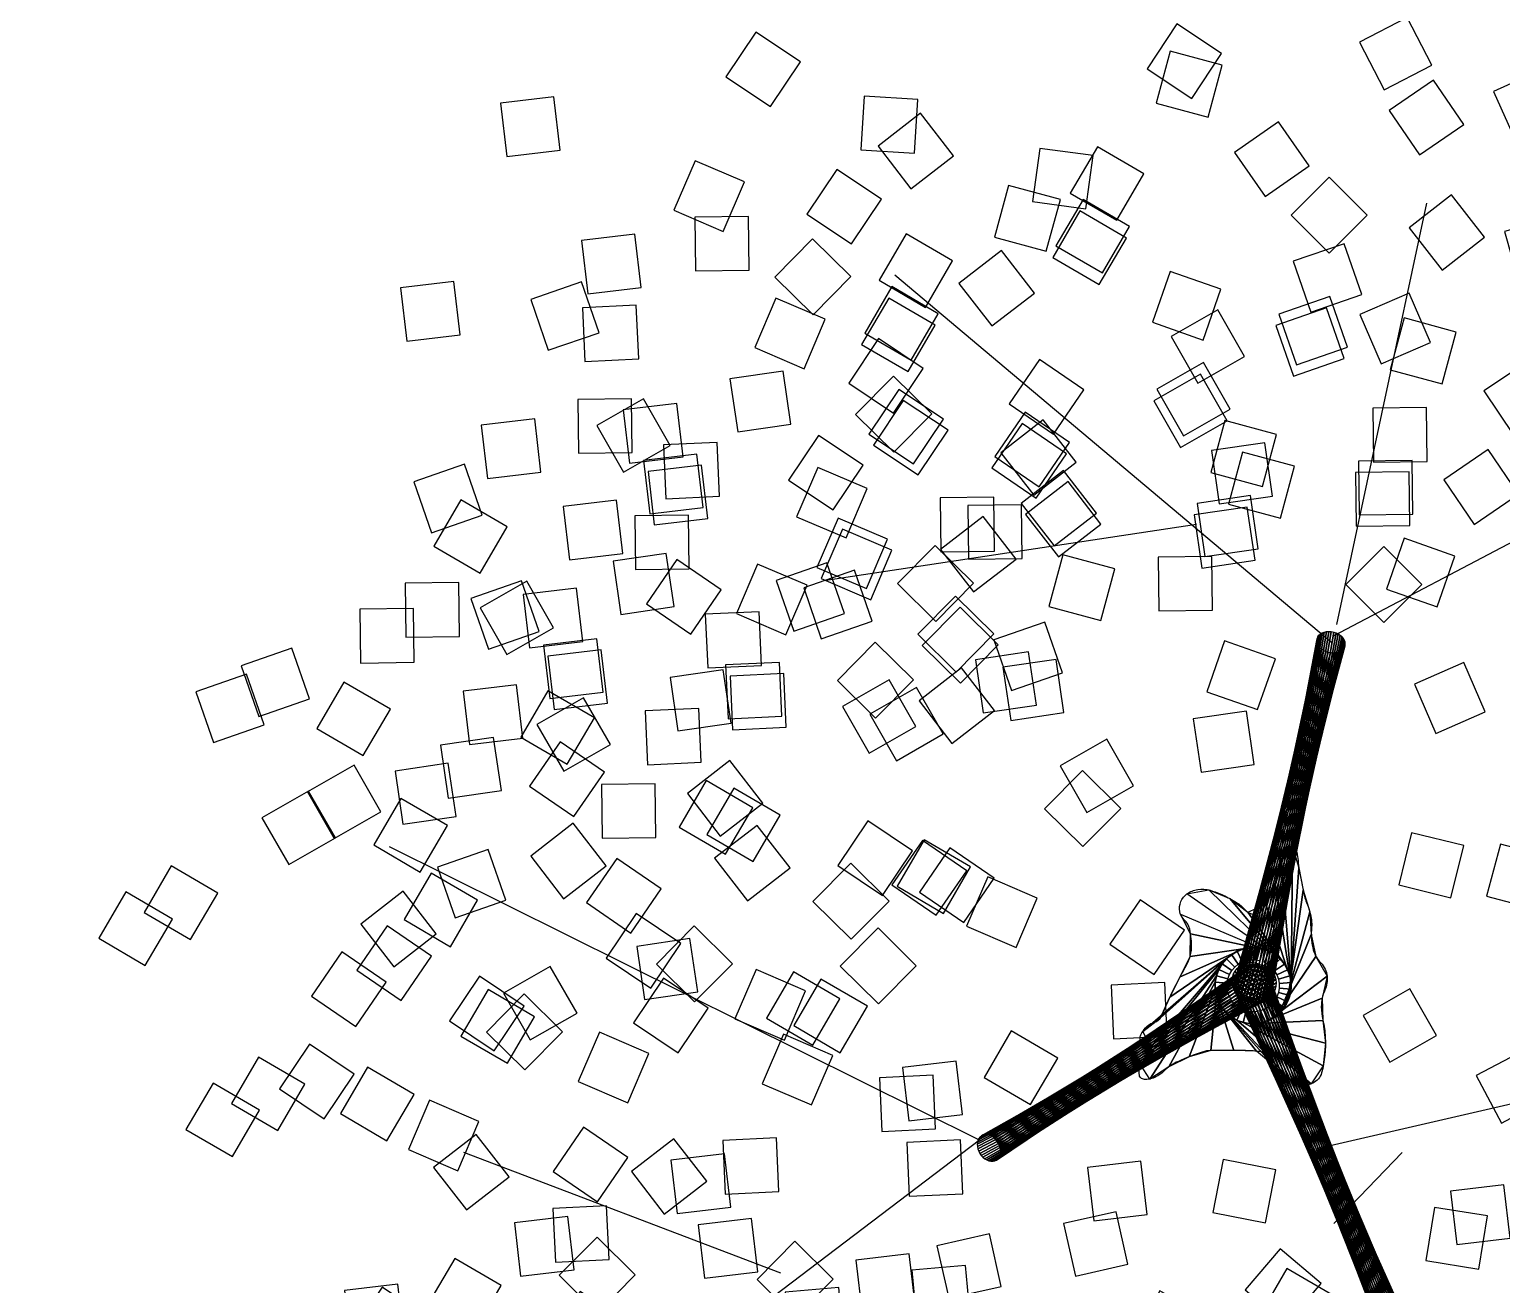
# Model space of a CAD drawing. Extents: x 2080 to 102394, y 2071 to 93424.
# Drawn here: x 79313.7 to 79606.5, y 81006.3 to 81256.2 of the extents above; entities that cross this region are included whole.
import ezdxf

# ---------------------------------------------------------------- set-up
doc = ezdxf.new("R2010")
doc.units = 0
doc.header["$LTSCALE"] = 20
doc.header["$MEASUREMENT"] = 0
doc.layers.add('proposed tree', color=3, linetype='Continuous')

# ---------------------------------------------------------------- blocks, each defined once
blk = doc.blocks.new('3DLF-S')
at = {"color": 3}
blk.add_3dface([(0, 0), (-4, -4, -4), (0, -8, -8), (4, -4, -4)], dxfattribs=at)
blk = doc.blocks.new('3DLFS-S')
at = {"color": 92}
for p, rotation in [((-7.25, 0.25, 10.5), 338.5232090204596), ((11.5, -2.25, 8.5), 25.76932762433872), ((-21.75, -8.25, -0.46), 330.9453959009229), ((28, -11.58, 2.5), 29.93151184050779), ((-11.25, -21.75), 349.3803447238449), ((11, -25.71, 1), 29.93151184050779)]:
    blk.add_blockref('3DLF-S', p, dxfattribs=dict(at, rotation=rotation))
blk.add_blockref('3DLF-S', (-1.75, -11.41, 4.75), dxfattribs=at)
blk = doc.blocks.new('T48')
at = {"color": 10, "extrusion": (6.99446e-33, -1, -1.83772e-16)}
for p, q in [((-0.09842, 0.09948, 0.60325), (-0.04127, 0.38735, 0.75882)), ((-0.17886, 0.16933, 0.66463), (-0.16404, 0.31962, 0.80327)), ((-0.09842, 0.09948, 0.59584), (-0.26882, 0.23072, 0.72496)), ((0.1651, 0.00635, 0.45932), (0.35666, 0.01693, 0.58949))]:
    blk.add_line(p, q, dxfattribs=at)
at = {"color": 10}
for p, q in [((0.15663, 0.00635, 0.46143), (0.26352, 0.23707, 0.60219)), ((0.19156, 0.07832, 0.50271), (0.12382, 0.23177, 0.50271)), ((0.15981, 0.00635, 0.46143), (0.30586, -0.15028, 0.60219)), ((-0.06244, -0.04657, 0.33867), (0.01482, -0.1905, 0.35983))]:
    blk.add_line(p, q, dxfattribs=at)
at = {"color": 10, "extrusion": (1, 0, 0)}
blk.add_line((-0.05435, -0.08361, 0.43074), (-0.09285, -0.06244, 0.6985), dxfattribs=at)
at = {"color": 10}
blk.add_lwpolyline([(0.03175, 0.03916, -0.117832), (0.03489, 0.03505, -0.109862), (0.03598, 0.02963, -0.036437), (0.03541, 0.02341, -0.034184), (0.03387, 0.01693, -0.070317), (0.03169, 0.01233, 0.121404), (0.03069, 0.00952, 0.105675), (0.03088, 0.00782, 0.10563), (0.03175, 0.00635, 0.11787), (0.03404, 0.00481, 0.050289), (0.04022, 0.00317, 0.018663), (0.04585, 0.00249, 0.01497), (0.05292, 0.00212, 0.087147), (0.05776, 0.00285, -0.118281), (0.06138, 0.00317, -0.325615), (0.06423, 0.00038, -0.326103), (0.06244, -0.00317, -0.032273), (0.05907, -0.00464, 0.027106), (0.05503, -0.00635, 0.002318), (0.0467, -0.01047, 0.008478), (0.04445, -0.01164, 0.036344), (0.04202, -0.0132, -0.022039), (0.0381, -0.01587, -0.092744), (0.03182, -0.01831, 0.069203), (0.02328, -0.02117, 0.147866), (0.01772, -0.0264, -0.172152), (0.0127, -0.03069, -0.132721), (0.00649, -0.03133, 0.108842), (-0.00106, -0.03175, 0.053805), (-0.00656, -0.03395, -0.040641), (-0.01376, -0.03704, -0.081395), (-0.02941, -0.03961, -0.221332), (-0.03492, -0.03704, -0.079922), (-0.03664, -0.03419, -0.108313), (-0.03704, -0.03175, -0.048517), (-0.03662, -0.02889, -0.02389), (-0.03492, -0.02328, -0.137674), (-0.02941, -0.01546, 0.264867), (-0.02752, -0.01058, 0.017693), (-0.02805, -0.00771, 0.00755), (-0.02963, -0.00106, 0.004346), (-0.03181, 0.00719, 0.010497), (-0.03281, 0.01058, 0.070056), (-0.03448, 0.01407, 0.023562), (-0.04127, 0.02328, 0.090241), (-0.0474, 0.02853, -0.118501), (-0.05186, 0.03281, -0.08154), (-0.05293, 0.03529, -0.126697), (-0.05292, 0.03704, -0.215241), (-0.05179, 0.03842, -0.116434), (-0.04868, 0.03916, -0.22855), (-0.04558, 0.03766, 0.214017), (-0.04233, 0.03598, 0.07524), (-0.03915, 0.03629, 0.190759), (-0.0381, 0.03704, 0.274563), (-0.03805, 0.03853, -0.2385), (-0.0381, 0.04022, -0.087445), (-0.03713, 0.04161, -0.110244), (-0.03598, 0.04233, -0.136741), (-0.03421, 0.04247, -0.06456), (-0.03069, 0.04127, -0.144236), (-0.02716, 0.03804, 0.201708), (-0.02434, 0.03598, 0.026586), (-0.01965, 0.03513, -0.015616), (-0.01164, 0.03387, -0.012911), (-0.00338, 0.03207, 0.016293), (0.00317, 0.03069, 0.100723), (0.00874, 0.03084, 0.063874), (0.01693, 0.03387, 0.158892), (0.02018, 0.03719, -0.171356), (0.02328, 0.04022, -0.140353), (0.02767, 0.0409, -0.14068)], format="xyb", close=True, dxfattribs=at)
blk.add_circle((0, 0, 0.05927), 0.01693, dxfattribs=at)
at = {"color": 10, "extrusion": (0.668965, 4.71754e-17, 0.743294)}
blk.add_circle((0.00674, 0.19288, 0.44861), 0.00635, dxfattribs=at)
at = {"color": 92, "xscale": 0.00423333291, "yscale": 0.00423333291, "zscale": 0.00423333291}
for p, rotation in [((-0.05116, 0.36337, 0.47731), 180), ((0.21929, 0.29274, 0.69109), 127.0355451173859), ((-0.0347, 0.34691, 0.57785), 180), ((-0.12568, 0.27375, 0.77152), 217.0355451173859), ((0.16973, 0.24193, 0.53446), 127.0355451173859), ((0.06456, 0.29422, 0.77152), 180), ((-0.2751, 0.24919, 0.53128), 241.10908773184), ((0.05324, 0.21865, 0.43921), 127.0355451173859), ((0.10186, 0.20413, 0.73342), 127.0355451173859), ((0.15663, 0.26535, 0.61807), 180), ((-0.22169, 0.21402, 0.6223), 217.0355451173859), ((-0.07659, 0.20869, 0.52387), 217.0355451173859), ((0.02115, 0.25613, 0.58102), 180), ((0.0782, 0.18628, 0.89006), 127.0355451173859), ((0.08243, 0.18947, 0.37359), 127.0355451173859), ((-0.09827, 0.23902, 0.67733), 180), ((-0.03133, 0.14871, 0.91546), 217.0355451173859), ((-0.2004, 0.12854, 0.67733), 217.0355451173859), ((-0.05596, 0.12942, 0.54081), 217.0355451173859), ((0.32781, 0.11501, 0.61595), 116.7371100578059), ((0.06456, 0.127, 0.88053), 180), ((0.06456, 0.1143, 0.38312), 180), ((0.0356, 0.06, 0.86995), 217.0355451173859), ((0.17462, 0.1016, 0.89006), 90), ((0.17992, 0.1016, 0.37359), 90), ((0.20426, 0.1016, 0.73342), 90), ((0.27526, 0.04755, 0.42862), 105.1767250495332), ((-0.13627, 0.05361, 0.67733), 274.426310174705), ((0.06456, 0.02646, 0.86995), 180), ((0.12284, -0.01911, 0.67733), 105.1767250495332), ((-0.11193, 0.00175, 0.91652), 274.426310174705), ((0.18795, -0.08422, 0.65511), 105.1767250495332), ((0.24001, -0.08925, 0.76729), 68.14117993214732), ((0.28554, -0.08239, 0.51752), 54.73338241883649), ((-0.0904, -0.06602, 0.91652), 311.4618552920909), ((0.26223, -0.16545, 0.56727), 68.14117993214732), ((0.01676, -0.09716, 0.83291), 19.52835435071045), ((-0.04514, -0.11411, 0.77047), 342.4928092333245), ((-0.04514, -0.16597, 0.9017), 342.4928092333245)]:
    blk.add_blockref('3DLFS-S', p, dxfattribs=dict(at, rotation=rotation))
at = {"xscale": 0.00423333291, "yscale": 0.00423333291, "zscale": 0.00423333291}
for p, rotation in [((-0.07832, -0.00741, 0.98435), 319.1446237411043), ((0.06032, -0.0508, 0.98435), 46.3875157474432)]:
    blk.add_blockref('3DLF-S', p, dxfattribs=dict(at, rotation=rotation))
blk.add_blockref('3DLF-S', (0, -0.0508, 0.98435), dxfattribs=at)
at = {"color": 10}
mesh = blk.add_polymesh((2, 36), dxfattribs=dict(at, n_close=True))
for k, corner in enumerate([(-0.00461, 0.00437, 0.26776), (-0.0035, 0.00535, 0.26776), (-0.00224, 0.00612, 0.26776), (-0.00087, 0.00666, 0.26776), (0.00058, 0.00696, 0.26776), (0.00205, 0.00699, 0.26776), (0.00351, 0.00678, 0.26776), (0.00491, 0.00631, 0.26776), (0.00621, 0.0056, 0.26776), (0.00736, 0.00469, 0.26776), (0.00834, 0.00358, 0.26776), (0.00911, 0.00232, 0.26776), (0.00965, 0.00095, 0.26776), (0.00995, -0.0005, 0.26776), (0.00999, -0.00197, 0.26776), (0.00977, -0.00343, 0.26776), (0.0093, -0.00483, 0.26776), (0.0086, -0.00613, 0.26776), (0.00768, -0.00728, 0.26776), (0.00657, -0.00826, 0.26776), (0.00531, -0.00903, 0.26776), (0.00394, -0.00957, 0.26776), (0.0025, -0.00987, 0.26776), (0.00102, -0.00991, 0.26776), (-0.00044, -0.00969, 0.26776), (-0.00184, -0.00922, 0.26776), (-0.00314, -0.00852, 0.26776), (-0.00429, -0.0076, 0.26776), (-0.00527, -0.00649, 0.26776), (-0.00604, -0.00524, 0.26776), (-0.00658, -0.00386, 0.26776), (-0.00688, -0.00242, 0.26776), (-0.00692, -0.00094, 0.26776), (-0.0067, 0.00052, 0.26776), (-0.00623, 0.00192, 0.26776), (-0.00553, 0.00322, 0.26776), (-0.09626, 0.09916, 0.59689), (-0.09573, 0.09852, 0.59762), (-0.09535, 0.09777, 0.59834), (-0.09513, 0.09691, 0.59901), (-0.09508, 0.09599, 0.59962), (-0.0952, 0.09502, 0.60014), (-0.09548, 0.09404, 0.60056), (-0.09592, 0.09307, 0.60088), (-0.0965, 0.09215, 0.60107), (-0.09721, 0.0913, 0.60113), (-0.09802, 0.09055, 0.60107), (-0.09891, 0.08992, 0.60088), (-0.09985, 0.08943, 0.60056), (-0.10082, 0.0891, 0.60014), (-0.10178, 0.08893, 0.59962), (-0.1027, 0.08894, 0.59901), (-0.10357, 0.08911, 0.59834), (-0.10434, 0.08945, 0.59762), (-0.105, 0.08994, 0.59689), (-0.10553, 0.09058, 0.59615), (-0.10591, 0.09133, 0.59543), (-0.10613, 0.09218, 0.59476), (-0.10618, 0.09311, 0.59415), (-0.10606, 0.09408, 0.59363), (-0.10578, 0.09506, 0.59321), (-0.10534, 0.09603, 0.59289), (-0.10476, 0.09695, 0.5927), (-0.10406, 0.0978, 0.59264), (-0.10324, 0.09855, 0.5927), (-0.10235, 0.09918, 0.59289), (-0.10141, 0.09967, 0.59321), (-0.10044, 0.1, 0.59363), (-0.09948, 0.10017, 0.59415), (-0.09856, 0.10016, 0.59476), (-0.0977, 0.09999, 0.59543), (-0.09692, 0.09965, 0.59615)]):
    mesh.set_mesh_vertex(divmod(k, 36), corner)
mesh = blk.add_polymesh((2, 36), dxfattribs=dict(at, n_close=True))
for k, corner in enumerate([(0.01693, 0, 0.05927), (0.01668, 0.00294, 0.05927), (0.01591, 0.00579, 0.05927), (0.01466, 0.00847, 0.05927), (0.01297, 0.01088, 0.05927), (0.01088, 0.01297, 0.05927), (0.00847, 0.01466, 0.05927), (0.00579, 0.01591, 0.05927), (0.00294, 0.01668, 0.05927), (0, 0.01693, 0.05927), (-0.00294, 0.01668, 0.05927), (-0.00579, 0.01591, 0.05927), (-0.00847, 0.01466, 0.05927), (-0.01088, 0.01297, 0.05927), (-0.01297, 0.01088, 0.05927), (-0.01466, 0.00847, 0.05927), (-0.01591, 0.00579, 0.05927), (-0.01668, 0.00294, 0.05927), (-0.01693, 0, 0.05927), (-0.01668, -0.00294, 0.05927), (-0.01591, -0.00579, 0.05927), (-0.01466, -0.00847, 0.05927), (-0.01297, -0.01088, 0.05927), (-0.01088, -0.01297, 0.05927), (-0.00847, -0.01466, 0.05927), (-0.00579, -0.01591, 0.05927), (-0.00294, -0.01668, 0.05927), (0, -0.01693, 0.05927), (0.00294, -0.01668, 0.05927), (0.00579, -0.01591, 0.05927), (0.00847, -0.01466, 0.05927), (0.01088, -0.01297, 0.05927), (0.01297, -0.01088, 0.05927), (0.01466, -0.00847, 0.05927), (0.01591, -0.00579, 0.05927), (0.01668, -0.00294, 0.05927), (0.02228, 0.03964), (0.01497, 0.03292), (0.00519, 0.03048), (-0.00477, 0.0324), (-0.01472, 0.03441), (-0.02473, 0.03609), (-0.03266, 0.04206), (-0.03833, 0.03676), (-0.04737, 0.03893), (-0.05223, 0.03344), (-0.04477, 0.02673), (-0.03806, 0.01915), (-0.03279, 0.01052), (-0.03009, 0.00073), (-0.02776, -0.00915), (-0.03171, -0.01771), (-0.03605, -0.0268), (-0.03538, -0.03646), (-0.02627, -0.03951), (-0.01628, -0.03782), (-0.00685, -0.0341), (0.00278, -0.03112), (0.01281, -0.03065), (0.01987, -0.0236), (0.02882, -0.01902), (0.03835, -0.01572), (0.04695, -0.01034), (0.05607, -0.00586), (0.06424, -0.00064), (0.05661, 0.00252), (0.0465, 0.00244), (0.03648, 0.004), (0.03097, 0.01085), (0.03476, 0.02021), (0.03598, 0.03027), (0.03175, 0.03916)]):
    mesh.set_mesh_vertex(divmod(k, 36), corner)
mesh = blk.add_polymesh((2, 36), dxfattribs=dict(at, n_close=True))
for k, corner in enumerate([(0.01693, 0, 0.05927), (0.01668, 0.00294, 0.05927), (0.01591, 0.00579, 0.05927), (0.01466, 0.00847, 0.05927), (0.01297, 0.01088, 0.05927), (0.01088, 0.01297, 0.05927), (0.00847, 0.01466, 0.05927), (0.00579, 0.01591, 0.05927), (0.00294, 0.01668, 0.05927), (0, 0.01693, 0.05927), (-0.00294, 0.01668, 0.05927), (-0.00579, 0.01591, 0.05927), (-0.00847, 0.01466, 0.05927), (-0.01088, 0.01297, 0.05927), (-0.01297, 0.01088, 0.05927), (-0.01466, 0.00847, 0.05927), (-0.01591, 0.00579, 0.05927), (-0.01668, 0.00294, 0.05927), (-0.01693, 0, 0.05927), (-0.01668, -0.00294, 0.05927), (-0.01591, -0.00579, 0.05927), (-0.01466, -0.00847, 0.05927), (-0.01297, -0.01088, 0.05927), (-0.01088, -0.01297, 0.05927), (-0.00847, -0.01466, 0.05927), (-0.00579, -0.01591, 0.05927), (-0.00294, -0.01668, 0.05927), (0, -0.01693, 0.05927), (0.00294, -0.01668, 0.05927), (0.00579, -0.01591, 0.05927), (0.00847, -0.01466, 0.05927), (0.01088, -0.01297, 0.05927), (0.01297, -0.01088, 0.05927), (0.01466, -0.00847, 0.05927), (0.01591, -0.00579, 0.05927), (0.01668, -0.00294, 0.05927), (0.01164, 0, 0.27728), (0.01146, 0.00202, 0.27728), (0.01094, 0.00398, 0.27728), (0.01008, 0.00582, 0.27728), (0.00892, 0.00748, 0.27728), (0.00748, 0.00892, 0.27728), (0.00582, 0.01008, 0.27728), (0.00398, 0.01094, 0.27728), (0.00202, 0.01146, 0.27728), (0, 0.01164, 0.27728), (-0.00202, 0.01146, 0.27728), (-0.00398, 0.01094, 0.27728), (-0.00582, 0.01008, 0.27728), (-0.00748, 0.00892, 0.27728), (-0.00892, 0.00748, 0.27728), (-0.01008, 0.00582, 0.27728), (-0.01094, 0.00398, 0.27728), (-0.01146, 0.00202, 0.27728), (-0.01164, 0, 0.27728), (-0.01146, -0.00202, 0.27728), (-0.01094, -0.00398, 0.27728), (-0.01008, -0.00582, 0.27728), (-0.00892, -0.00748, 0.27728), (-0.00748, -0.00892, 0.27728), (-0.00582, -0.01008, 0.27728), (-0.00398, -0.01094, 0.27728), (-0.00202, -0.01146, 0.27728), (0, -0.01164, 0.27728), (0.00202, -0.01146, 0.27728), (0.00398, -0.01094, 0.27728), (0.00582, -0.01008, 0.27728), (0.00748, -0.00892, 0.27728), (0.00892, -0.00748, 0.27728), (0.01008, -0.00582, 0.27728), (0.01094, -0.00398, 0.27728), (0.01146, -0.00202, 0.27728)]):
    mesh.set_mesh_vertex(divmod(k, 36), corner)
mesh = blk.add_polymesh((2, 36), dxfattribs=dict(at, n_close=True))
for k, corner in enumerate([(-0.00472, -0.00424, 0.26776), (-0.00561, -0.00306, 0.26776), (-0.00628, -0.00175, 0.26776), (-0.00671, -0.00034, 0.26776), (-0.00689, 0.00113, 0.26776), (-0.00681, 0.0026, 0.26776), (-0.00647, 0.00404, 0.26776), (-0.0059, 0.0054, 0.26776), (-0.00509, 0.00663, 0.26776), (-0.00408, 0.00771, 0.26776), (-0.0029, 0.0086, 0.26776), (-0.00159, 0.00927, 0.26776), (-0.00018, 0.0097, 0.26776), (0.00129, 0.00988, 0.26776), (0.00276, 0.0098, 0.26776), (0.0042, 0.00946, 0.26776), (0.00556, 0.00889, 0.26776), (0.00679, 0.00808, 0.26776), (0.00787, 0.00707, 0.26776), (0.00876, 0.00589, 0.26776), (0.00943, 0.00458, 0.26776), (0.00986, 0.00317, 0.26776), (0.01004, 0.0017, 0.26776), (0.00996, 0.00023, 0.26776), (0.00962, -0.00121, 0.26776), (0.00905, -0.00257, 0.26776), (0.00824, -0.00381, 0.26776), (0.00723, -0.00488, 0.26776), (0.00605, -0.00577, 0.26776), (0.00474, -0.00644, 0.26776), (0.00333, -0.00687, 0.26776), (0.00186, -0.00705, 0.26776), (0.00039, -0.00697, 0.26776), (-0.00105, -0.00663, 0.26776), (-0.00241, -0.00606, 0.26776), (-0.00365, -0.00525, 0.26776), (-0.13482, -0.09555, 0.42332), (-0.13415, -0.09507, 0.42406), (-0.13337, -0.09475, 0.42477), (-0.1325, -0.0946, 0.42544), (-0.13157, -0.09463, 0.42605), (-0.13062, -0.09482, 0.42657), (-0.12966, -0.09518, 0.427), (-0.12873, -0.09569, 0.42731), (-0.12786, -0.09635, 0.4275), (-0.12707, -0.09712, 0.42757), (-0.12638, -0.09799, 0.4275), (-0.12583, -0.09892, 0.42731), (-0.12542, -0.0999, 0.427), (-0.12516, -0.10089, 0.42657), (-0.12507, -0.10186, 0.42605), (-0.12515, -0.10279, 0.42544), (-0.12539, -0.10363, 0.42477), (-0.12579, -0.10438, 0.42406), (-0.12634, -0.105, 0.42332), (-0.12701, -0.10547, 0.42258), (-0.12779, -0.10579, 0.42187), (-0.12866, -0.10594, 0.42119), (-0.12959, -0.10592, 0.42059), (-0.13054, -0.10572, 0.42006), (-0.1315, -0.10537, 0.41964), (-0.13243, -0.10485, 0.41933), (-0.1333, -0.1042, 0.41914), (-0.13409, -0.10343, 0.41907), (-0.13477, -0.10256, 0.41914), (-0.13533, -0.10162, 0.41933), (-0.13574, -0.10064, 0.41964), (-0.136, -0.09965, 0.42006), (-0.13609, -0.09868, 0.42059), (-0.13601, -0.09776, 0.42119), (-0.13577, -0.09691, 0.42187), (-0.13537, -0.09617, 0.42258)]):
    mesh.set_mesh_vertex(divmod(k, 36), corner)
mesh = blk.add_polymesh((2, 36), dxfattribs=dict(at, n_close=True))
for k, corner in enumerate([(0.00952, 0, 0.27411), (0.0094, 0.00147, 0.27411), (0.00901, 0.0029, 0.27411), (0.00839, 0.00423, 0.27411), (0.00754, 0.00544, 0.27411), (0.0065, 0.00649, 0.27411), (0.00529, 0.00733, 0.27411), (0.00395, 0.00796, 0.27411), (0.00253, 0.00834, 0.27411), (0.00106, 0.00847, 0.27411), (-0.00041, 0.00834, 0.27411), (-0.00184, 0.00796, 0.27411), (-0.00317, 0.00733, 0.27411), (-0.00438, 0.00649, 0.27411), (-0.00543, 0.00544, 0.27411), (-0.00627, 0.00423, 0.27411), (-0.0069, 0.0029, 0.27411), (-0.00728, 0.00147, 0.27411), (-0.00741, 0, 0.27411), (-0.00728, -0.00147, 0.27411), (-0.0069, -0.0029, 0.27411), (-0.00627, -0.00423, 0.27411), (-0.00543, -0.00544, 0.27411), (-0.00438, -0.00649, 0.27411), (-0.00317, -0.00733, 0.27411), (-0.00184, -0.00796, 0.27411), (-0.00041, -0.00834, 0.27411), (0.00106, -0.00847, 0.27411), (0.00253, -0.00834, 0.27411), (0.00395, -0.00796, 0.27411), (0.00529, -0.00733, 0.27411), (0.0065, -0.00649, 0.27411), (0.00754, -0.00544, 0.27411), (0.00839, -0.00423, 0.27411), (0.00901, -0.0029, 0.27411), (0.0094, -0.00147, 0.27411), (0.15673, 0.01309, 0.46248), (0.15592, 0.01299, 0.46321), (0.15512, 0.0127, 0.46393), (0.15437, 0.01223, 0.4646), (0.1537, 0.0116, 0.46521), (0.15312, 0.01082, 0.46573), (0.15265, 0.00991, 0.46616), (0.1523, 0.00891, 0.46647), (0.15209, 0.00784, 0.46666), (0.15201, 0.00674, 0.46672), (0.15209, 0.00563, 0.46666), (0.1523, 0.00456, 0.46647), (0.15265, 0.00356, 0.46616), (0.15312, 0.00265, 0.46573), (0.1537, 0.00187, 0.46521), (0.15437, 0.00124, 0.4646), (0.15512, 0.00077, 0.46393), (0.15592, 0.00048, 0.46321), (0.15673, 0.00039, 0.46248), (0.15755, 0.00048, 0.46174), (0.15835, 0.00077, 0.46102), (0.15909, 0.00124, 0.46035), (0.15977, 0.00187, 0.45975), (0.16035, 0.00265, 0.45922), (0.16082, 0.00356, 0.4588), (0.16117, 0.00456, 0.45849), (0.16138, 0.00563, 0.45829), (0.16145, 0.00674, 0.45823), (0.16138, 0.00784, 0.45829), (0.16117, 0.00891, 0.45849), (0.16082, 0.00991, 0.4588), (0.16035, 0.01082, 0.45922), (0.15977, 0.0116, 0.45975), (0.15909, 0.01223, 0.46035), (0.15835, 0.0127, 0.46102), (0.15755, 0.01299, 0.46174)]):
    mesh.set_mesh_vertex(divmod(k, 36), corner)

msp = doc.modelspace()

# ---------------------------------------------------------------- block references
at = {"layer": 'proposed tree', "xscale": 446.7526633724859, "yscale": 446.7526633725211, "zscale": 446.7526633725413, "rotation": 74.77654377563135}
msp.add_blockref('T48', (79557.109, 81065.819, 208.314), dxfattribs=at)

doc.saveas('drawing.dxf')
